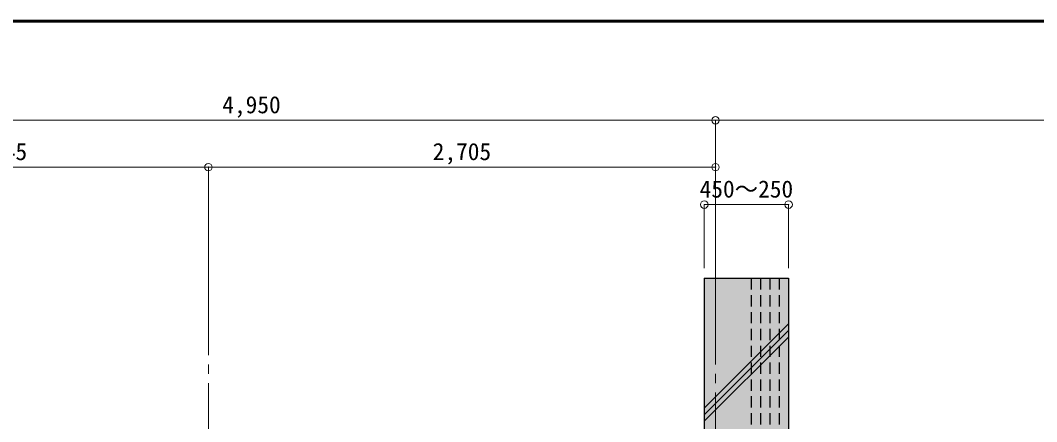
# Model space of a CAD drawing. Units: millimetres at full size, sheet at 1:50. Extents: x -9674 to 9699, y -6794 to 6791.
# Drawn here: x -1791 to 3631, y 4649 to 6791 of the extents above; entities that cross this region are included whole.
import ezdxf
from ezdxf.enums import TextEntityAlignment as Align

# ---------------------------------------------------------------- set-up
doc = ezdxf.new("R2010")
doc.units = ezdxf.units.MM
doc.header["$LTSCALE"] = 50
doc.header["$PDMODE"] = 32
doc.header["$PDSIZE"] = 40
doc.linetypes.add('CHAIN2', pattern=[12, 9, -1, 1, -1])
doc.linetypes.add('DASHED1', pattern=[1.8, 1.2, -0.6])
for name, color, linetype, lineweight in [('0-0_図面枠', 7, 'Continuous', 9), ('1-0_芯', 7, 'CHAIN2', 9), ('1-1_躯体', 2, 'Continuous', 25), ('1-8_ハッチ', 4, 'Continuous', 9), ('1-B_寸法', 7, 'Continuous', 9)]:
    doc.layers.add(name, color=color, linetype=linetype, lineweight=lineweight)
doc.layers.add('4-0', color=1, linetype='Continuous')
doc.styles.add('ＭＳ ゴシック', font='')
doc.styles.get('ＭＳ ゴシック').set_extended_font_data('MS Gothic')

msp = doc.modelspace()

# ---------------------------------------------------------------- linework, layer by layer
at = {"layer": '0-0_図面枠'}
for p, q in [((9697.16, 6789.66), (-9672.16, 6789.66)), ((9695.4, 6787.9), (-9670.4, 6787.9)), ((-9668.64, 6786.14), (9693.64, 6786.14)), ((9691.87, 6784.38), (-9666.87, 6784.38)), ((9690.11, 6782.61), (-9665.11, 6782.61)), ((9688.35, 6780.85), (-9663.35, 6780.85))]:
    msp.add_line(p, q, dxfattribs=at)
msp.add_lwpolyline([(9698.92, -6793.93), (9698.92, 6791.43), (-9673.92, 6791.43)], dxfattribs=at)
at = {"layer": '1-0_芯'}
for p, q in [((-787.5, 5454.08), (-787.5, 679.08)), ((1917.5, 5404.08), (1917.5, -4015.92))]:
    msp.add_line(p, q, dxfattribs=at)
at = {"layer": '1-1_躯体'}
for p, q in [((1857.5, 5414.08), (1857.5, 4514.08)), ((1857.5, 5414.08), (2307.5, 5414.08)), ((2307.5, 5414.08), (2307.5, 4514.08))]:
    msp.add_line(p, q, dxfattribs=at)
at = {"layer": '1-1_躯体', "linetype": 'DASHED1'}
for p, q in [((2107.5, 5414.08), (2107.5, 4514.08)), ((2157.5, 5414.08), (2157.5, 4514.08)), ((2207.5, 5414.08), (2207.5, 4514.08)), ((2257.5, 5414.08), (2257.5, 4514.08))]:
    msp.add_line(p, q, dxfattribs=at)
at = {"layer": '1-8_ハッチ'}
for p, q in [((1857.5, 4721.28), (2307.5, 5171.28)), ((1857.5, 4685.93), (2307.5, 5135.93)), ((1857.5, 4650.57), (2307.5, 5100.57))]:
    msp.add_line(p, q, dxfattribs=at)
at = {"layer": '1-B_寸法'}
for p, q in [((-3032.5, 6257.49), (1917.5, 6257.49)), ((1917.5, 6257.49), (6747.5, 6257.49)), ((1917.5, 6257.49), (1917.5, 5404.08)), ((-787.5, 6007.49), (-3032.5, 6007.49)), ((1917.5, 6007.49), (-787.5, 6007.49)), ((-787.5, 5404.08), (-787.5, 6007.49)), ((1857.5, 5807.49), (2307.5, 5807.49)), ((1857.5, 5807.49), (1857.5, 5467.29)), ((2307.5, 5807.49), (2307.5, 5467.29))]:
    msp.add_line(p, q, dxfattribs=at)
at = {"layer": '1-B_寸法', "color": 3}
for p in [(1917.5, 6257.49), (-787.5, 6007.49), (1917.5, 6007.49), (1857.5, 5807.49), (2307.5, 5807.49)]:
    msp.add_point(p, dxfattribs=at)
at = {"layer": '4-0'}
msp.add_solid([(1857.5, 5414.08), (2307.5, 5414.08), (1857.5, 3444.08), (2307.5, 3444.08)], dxfattribs=at)

# ---------------------------------------------------------------- texts
at = {"layer": '1-B_寸法', "style": 'ＭＳ ゴシック'}
for s, p in [('4,950', (-713.75, 6267.49)), ('2,245', (-2066.25, 6017.49)), ('2,705', (408.75, 6017.49)), ('450～250', (1832.5, 5817.49))]:
    msp.add_text(s, height=91.64, dxfattribs=at).set_placement(p, align=Align.BOTTOM_LEFT)

doc.saveas('drawing.dxf')
